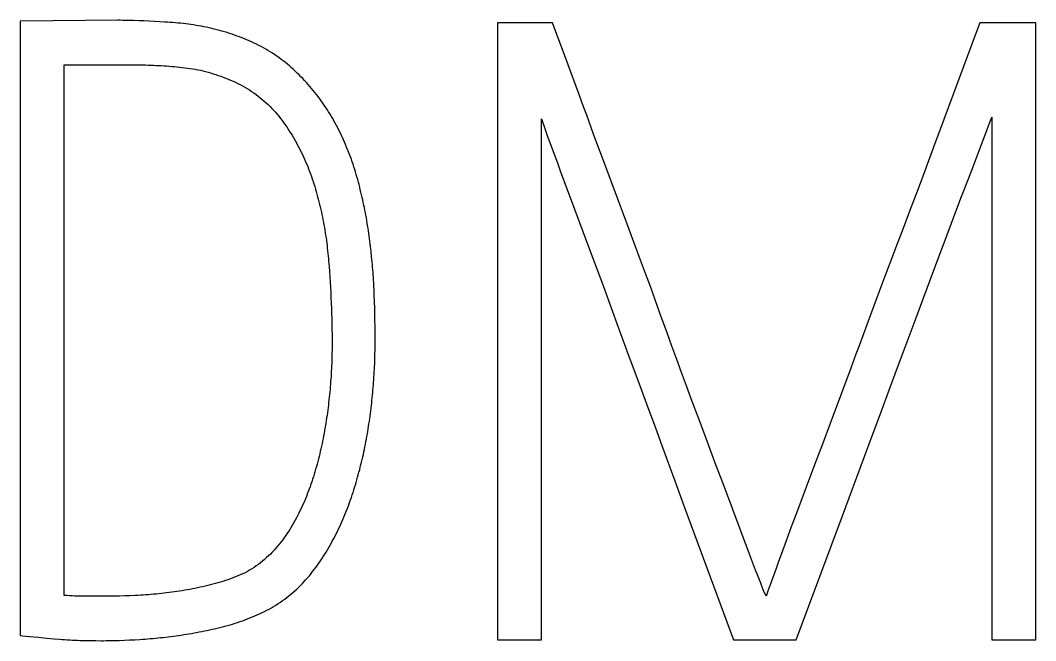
# Model space of a CAD drawing. Extents: x 0 to 420, y 0 to 297.
# Drawn here: x 133.019 to 136.309, y 193.34 to 195.351 of the extents above; entities that cross this region are included whole.
import ezdxf

# ---------------------------------------------------------------- set-up
doc = ezdxf.new("R2010")
doc.units = 0
doc.header["$LTSCALE"] = 23.1
doc.layers.add('10500_FRONT_LABELING', color=7, linetype='CONTINUOUS')

msp = doc.modelspace()

# ---------------------------------------------------------------- linework, layer by layer
at = {"layer": '10500_FRONT_LABELING', "color": 7, "linetype": 'CONTINUOUS'}
for p, q in [((133.0194, 195.3479), (133.0194, 193.3562)), ((133.386, 195.3499), (133.369, 195.3504)), ((133.403, 195.3494), (133.386, 195.3499)), ((133.42, 195.3487), (133.403, 195.3494)), ((133.437, 195.348), (133.42, 195.3487)), ((133.454, 195.3472), (133.437, 195.348)), ((133.471, 195.3462), (133.454, 195.3472)), ((134.5653, 195.3424), (134.5653, 193.3424)), ((134.7439, 195.3424), (134.5653, 195.3424)), ((134.7836, 195.2355), (134.7439, 195.3424)), ((136.1281, 195.3424), (136.1198, 195.32)), ((136.3095, 195.3424), (136.1281, 195.3424)), ((136.3095, 193.3424), (136.3095, 195.3424)), ((136.1198, 195.32), (136.0119, 195.0287)), ((133.1617, 193.4866), (133.1617, 195.2064)), ((136.1671, 195.0372), (136.1671, 193.3424)), ((134.7077, 193.3424), (134.7077, 195.0317)), ((136.0119, 195.0287), (135.9786, 194.9391)), ((134.9098, 194.8933), (134.8782, 194.9788)), ((135.9786, 194.9391), (135.9535, 194.8719)), ((134.9335, 194.8292), (134.9098, 194.8933)), ((135.9535, 194.8719), (135.9284, 194.8048)), ((134.9574, 194.7651), (134.9335, 194.8292)), ((134.7914, 194.8024), (134.8661, 194.6023)), ((135.9284, 194.8048), (135.9032, 194.7377)), ((136.0477, 194.7218), (136.0694, 194.7791)), ((134.9734, 194.7224), (134.9574, 194.7651)), ((135.0294, 194.5729), (134.9734, 194.7224)), ((135.9032, 194.7377), (135.8779, 194.6706)), ((136.0261, 194.6643), (136.0477, 194.7218)), ((135.983, 194.5495), (136.0261, 194.6643)), ((134.156, 194.6012), (134.1541, 194.618)), ((134.1578, 194.5844), (134.156, 194.6012)), ((134.8661, 194.6023), (134.8874, 194.5451)), ((134.0184, 194.5698), (134.0198, 194.5529)), ((134.0198, 194.5529), (134.0211, 194.536)), ((134.8874, 194.5451), (134.9086, 194.4878)), ((135.0453, 194.5302), (135.0294, 194.5729)), ((135.9186, 194.3771), (135.983, 194.5495)), ((134.0211, 194.536), (134.0222, 194.519)), ((134.0222, 194.519), (134.0233, 194.5021)), ((135.061, 194.4874), (135.0453, 194.5302)), ((134.0233, 194.5021), (134.0243, 194.4852)), ((134.0243, 194.4852), (134.0252, 194.4682)), ((134.1657, 194.4745), (134.1649, 194.4914)), ((134.9086, 194.4878), (134.9296, 194.4306)), ((135.0767, 194.4446), (135.061, 194.4874)), ((135.8103, 194.4918), (135.7851, 194.4247)), ((134.0252, 194.4682), (134.026, 194.4513)), ((134.026, 194.4513), (134.0267, 194.4343)), ((134.1663, 194.4575), (134.1657, 194.4745)), ((134.1669, 194.4405), (134.1663, 194.4575)), ((134.0267, 194.4343), (134.0274, 194.4173)), ((134.0274, 194.4173), (134.028, 194.4004)), ((134.1676, 194.415), (134.1669, 194.4405)), ((134.1683, 194.3809), (134.1676, 194.415)), ((135.7851, 194.4247), (135.735, 194.2904)), ((134.028, 194.4004), (134.0285, 194.3834)), ((134.0285, 194.3834), (134.0289, 194.3664)), ((134.1687, 194.3554), (134.1683, 194.3809)), ((134.0289, 194.3664), (134.0293, 194.3494)), ((134.0293, 194.3494), (134.0295, 194.3323)), ((134.169, 194.3384), (134.1687, 194.3554)), ((135.8864, 194.2909), (135.9186, 194.3771)), ((134.0295, 194.3323), (134.0296, 194.3153)), ((134.0296, 194.3153), (134.0295, 194.2983)), ((134.1691, 194.3213), (134.169, 194.3384)), ((135.1307, 194.2945), (135.1152, 194.3373)), ((135.1463, 194.2516), (135.1307, 194.2945)), ((135.865, 194.2334), (135.8864, 194.2909)), ((134.9925, 194.2586), (135.0136, 194.2014)), ((135.162, 194.2088), (135.1463, 194.2516)), ((135.71, 194.2232), (135.6433, 194.0441)), ((135.8437, 194.1759), (135.865, 194.2334)), ((135.1778, 194.1661), (135.162, 194.2088)), ((135.1936, 194.1233), (135.1778, 194.1661)), ((135.8013, 194.0608), (135.8437, 194.1759)), ((135.2175, 194.0592), (135.1936, 194.1233)), ((135.2414, 193.9951), (135.2175, 194.0592)), ((135.7799, 194.0033), (135.8013, 194.0608)), ((135.0774, 194.0297), (135.0984, 193.9725)), ((135.6433, 194.0441), (135.6182, 193.9769)), ((135.2734, 193.9097), (135.2414, 193.9951)), ((135.7047, 193.8023), (135.7799, 194.0033)), ((135.6182, 193.9769), (135.5931, 193.9098)), ((135.2974, 193.8457), (135.2734, 193.9097)), ((135.3859, 193.6111), (135.2974, 193.8457)), ((135.6832, 193.7448), (135.7047, 193.8023)), ((135.1717, 193.7718), (135.33, 193.3424)), ((135.5342, 193.7532), (135.5175, 193.7085)), ((135.5337, 193.3424), (135.6832, 193.7448)), ((135.5175, 193.7085), (135.5009, 193.6636)), ((135.5009, 193.6636), (135.4844, 193.6188)), ((135.402, 193.5685), (135.3859, 193.6111)), ((133.2896, 193.4838), (133.2299, 193.4838)), ((133.3066, 193.4839), (133.2896, 193.4838)), ((133.3237, 193.484), (133.3066, 193.4839)), ((133.3748, 193.4854), (133.3578, 193.4848)), ((133.3919, 193.4861), (133.3748, 193.4854)), ((133.0194, 193.3562), (133.0363, 193.3546)), ((133.0363, 193.3546), (133.0785, 193.3505)), ((133.0785, 193.3505), (133.1039, 193.3482)), ((133.1039, 193.3482), (133.1292, 193.3459)), ((133.1292, 193.3459), (133.1461, 193.3445)), ((133.2304, 193.3402), (133.2473, 193.3399)), ((133.2473, 193.3399), (133.2641, 193.3397)), ((133.2641, 193.3397), (133.2809, 193.3396)), ((133.3565, 193.3411), (133.3733, 193.3419)), ((133.3733, 193.3419), (133.3901, 193.3428)), ((133.3901, 193.3428), (133.4069, 193.3438)), ((134.5653, 193.3424), (134.7077, 193.3424)), ((135.33, 193.3424), (135.5337, 193.3424)), ((136.1671, 193.3424), (136.3095, 193.3424))]:
    msp.add_line(p, q, dxfattribs=at)
for points in [[(133.369, 195.3504), (133.3605, 195.3505), (133.3519, 195.3506), (133.3434, 195.3507), (133.3349, 195.3507), (133.0194, 195.3479)], [(134.1541, 194.618), (134.1531, 194.6264), (134.1521, 194.6348), (134.151, 194.6432), (134.1498, 194.6516), (134.1487, 194.66), (134.1474, 194.6684), (134.1462, 194.6768), (134.1448, 194.6851), (134.1435, 194.6935), (134.1421, 194.7018), (134.1406, 194.7102), (134.139, 194.7185), (134.1375, 194.7268), (134.1358, 194.7352), (134.1341, 194.7435), (134.1324, 194.7518), (134.1306, 194.7601), (134.1288, 194.7684), (134.1269, 194.7767), (134.125, 194.785), (134.123, 194.7933), (134.121, 194.8016), (134.119, 194.8098), (134.1169, 194.8181), (134.1147, 194.8264), (134.1125, 194.8346), (134.1102, 194.8429), (134.1078, 194.8511), (134.1054, 194.8593), (134.1029, 194.8675), (134.1003, 194.8757), (134.0976, 194.8839), (134.0949, 194.892), (134.0921, 194.9001), (134.0891, 194.9082), (134.0862, 194.9162), (134.0831, 194.9242), (134.0799, 194.9321), (134.0767, 194.94), (134.0734, 194.9479), (134.07, 194.9557), (134.0665, 194.9635), (134.063, 194.9713), (134.0593, 194.979), (134.0556, 194.9867), (134.0518, 194.9943), (134.048, 195.0019), (134.044, 195.0095), (134.04, 195.017), (134.0358, 195.0245), (134.0316, 195.0319), (134.0273, 195.0393), (134.0229, 195.0466), (134.0184, 195.0539), (134.0139, 195.0612), (134.0092, 195.0684), (134.0044, 195.0756), (133.9995, 195.0826), (133.9945, 195.0897), (133.9895, 195.0966), (133.9843, 195.1034), (133.9791, 195.1102), (133.9738, 195.1169), (133.9684, 195.1235), (133.963, 195.13), (133.9575, 195.1365), (133.9518, 195.1429), (133.9462, 195.1492), (133.9404, 195.1554), (133.9346, 195.1616), (133.9287, 195.1677), (133.9227, 195.1738), (133.9166, 195.1797), (133.9105, 195.1856), (133.9043, 195.1913), (133.8979, 195.197), (133.8915, 195.2026), (133.885, 195.2081), (133.8783, 195.2135), (133.8716, 195.2188), (133.8648, 195.224), (133.8579, 195.2291), (133.8508, 195.2341), (133.8437, 195.239), (133.8365, 195.2437), (133.8292, 195.2483), (133.8219, 195.2528), (133.8145, 195.2571), (133.807, 195.2613), (133.7995, 195.2654), (133.7919, 195.2693), (133.7843, 195.2732), (133.7767, 195.2769), (133.7689, 195.2805), (133.7612, 195.284), (133.7534, 195.2873), (133.7455, 195.2906), (133.7376, 195.2938), (133.7296, 195.2968), (133.7216, 195.2998), (133.7136, 195.3027), (133.7055, 195.3055), (133.6974, 195.3082), (133.6892, 195.3108), (133.681, 195.3133), (133.6728, 195.3158), (133.6645, 195.3181), (133.6562, 195.3203), (133.6479, 195.3224), (133.6395, 195.3245), (133.6312, 195.3264), (133.6228, 195.3282), (133.6144, 195.3298), (133.6061, 195.3314), (133.5977, 195.3329), (133.5893, 195.3343), (133.5809, 195.3356), (133.5724, 195.3368), (133.564, 195.3379), (133.5556, 195.339), (133.5471, 195.34), (133.5387, 195.3409), (133.5302, 195.3417), (133.5218, 195.3425), (133.5133, 195.3432), (133.5049, 195.3439), (133.4964, 195.3445), (133.4879, 195.3451), (133.471, 195.3462)], [(134.8782, 194.9788), (134.8624, 195.0216), (134.8546, 195.043), (134.8467, 195.0644), (134.8388, 195.0858), (134.8309, 195.1072), (134.7836, 195.2355)], [(133.1617, 195.2064), (133.3907, 195.2064), (133.3993, 195.2063), (133.4078, 195.2062), (133.4163, 195.2061), (133.4249, 195.2059), (133.4334, 195.2056), (133.4419, 195.2053), (133.4505, 195.205), (133.459, 195.2046), (133.4675, 195.2042), (133.476, 195.2037), (133.4845, 195.2032), (133.493, 195.2026), (133.5015, 195.202), (133.51, 195.2013), (133.5185, 195.2006), (133.5269, 195.1998), (133.5354, 195.199), (133.5439, 195.198), (133.5523, 195.197), (133.5608, 195.1959), (133.5692, 195.1947), (133.5776, 195.1933), (133.586, 195.1919), (133.5944, 195.1903), (133.6028, 195.1886), (133.6111, 195.1867), (133.6195, 195.1847), (133.6278, 195.1825), (133.6361, 195.1802), (133.6444, 195.1777), (133.6526, 195.1751), (133.6608, 195.1723), (133.6689, 195.1695), (133.677, 195.1665), (133.685, 195.1635), (133.693, 195.1603), (133.7009, 195.1569), (133.7087, 195.1534), (133.7165, 195.1498), (133.7242, 195.1461), (133.7318, 195.1422), (133.7394, 195.1381), (133.7469, 195.1339), (133.7543, 195.1296), (133.7617, 195.125), (133.7689, 195.1203), (133.7761, 195.1154), (133.7832, 195.1104), (133.7901, 195.1053), (133.7968, 195.0999), (133.8034, 195.0945), (133.8099, 195.0889), (133.8163, 195.0832), (133.8225, 195.0773), (133.8285, 195.0713), (133.8345, 195.0652), (133.8403, 195.0589), (133.8459, 195.0526), (133.8515, 195.0461), (133.857, 195.0395), (133.8623, 195.0328), (133.8675, 195.0259), (133.8727, 195.019), (133.8777, 195.012), (133.8826, 195.0049), (133.8874, 194.9977), (133.892, 194.9905), (133.8966, 194.9832), (133.9011, 194.9759), (133.9055, 194.9686), (133.9097, 194.9611), (133.9139, 194.9537), (133.918, 194.9462), (133.922, 194.9387), (133.9259, 194.9311), (133.9297, 194.9234), (133.9334, 194.9157), (133.937, 194.908), (133.9405, 194.9002), (133.9439, 194.8924), (133.9473, 194.8846), (133.9505, 194.8766), (133.9536, 194.8687), (133.9567, 194.8607), (133.9596, 194.8527), (133.9625, 194.8446), (133.9653, 194.8365), (133.968, 194.8283), (133.9706, 194.8201), (133.9732, 194.8119), (133.9757, 194.8037), (133.9781, 194.7954), (133.9804, 194.7871), (133.9827, 194.7789), (133.9849, 194.7706), (133.987, 194.7623), (133.9891, 194.754), (133.9911, 194.7457), (133.993, 194.7374), (133.9949, 194.7291), (133.9967, 194.7208), (133.9984, 194.7124), (134.0001, 194.7041), (134.0017, 194.6957), (134.0032, 194.6874), (134.0047, 194.679), (134.0061, 194.6707), (134.0074, 194.6623), (134.0087, 194.6539), (134.0099, 194.6455), (134.0111, 194.6371), (134.0122, 194.6287), (134.0132, 194.6203), (134.0142, 194.6119), (134.0151, 194.6035), (134.016, 194.5951), (134.0168, 194.5866), (134.0176, 194.5782), (134.0184, 194.5698)], [(136.1241, 194.9224), (136.135, 194.951), (136.1458, 194.9797), (136.1565, 195.0085), (136.1671, 195.0372)], [(134.7077, 195.0317), (134.7178, 195.0029), (134.7281, 194.9742), (134.7385, 194.9455), (134.749, 194.9168), (134.7595, 194.8882), (134.7701, 194.8596), (134.7914, 194.8024)], [(136.0694, 194.7791), (136.0912, 194.8364), (136.1022, 194.8651), (136.1241, 194.9224)], [(135.8779, 194.6706), (135.861, 194.6259), (135.8103, 194.4918)], [(134.1649, 194.4914), (134.1645, 194.4999), (134.164, 194.5084), (134.1634, 194.5168), (134.1629, 194.5253), (134.1623, 194.5337), (134.1616, 194.5422), (134.1609, 194.5506), (134.1602, 194.5591), (134.1594, 194.5675), (134.1578, 194.5844)], [(135.1152, 194.3373), (135.0921, 194.4017), (135.0767, 194.4446)], [(134.9296, 194.4306), (134.961, 194.3446), (134.9925, 194.2586)], [(134.1659, 194.2026), (134.1663, 194.211), (134.1668, 194.2195), (134.1672, 194.228), (134.1676, 194.2364), (134.1679, 194.2449), (134.1682, 194.2534), (134.1684, 194.2618), (134.1686, 194.2703), (134.1688, 194.2788), (134.1689, 194.2873), (134.169, 194.2958), (134.1691, 194.3043), (134.1691, 194.3213)], [(134.0295, 194.2983), (134.0294, 194.2812), (134.0292, 194.2727), (134.0291, 194.2642), (134.0289, 194.2557), (134.0286, 194.2472), (134.0283, 194.2387), (134.028, 194.2302), (134.0276, 194.2218), (134.0271, 194.2133), (134.0267, 194.2048), (134.0261, 194.1964), (134.0256, 194.1879), (134.025, 194.1795), (134.0243, 194.171), (134.0236, 194.1626), (134.0229, 194.1542), (134.0221, 194.1457), (134.0213, 194.1373), (134.0204, 194.1289), (134.0195, 194.1205), (134.0185, 194.1121), (134.0176, 194.1037), (134.0165, 194.0953), (134.0154, 194.0869), (134.0143, 194.0785), (134.0132, 194.0701), (134.0119, 194.0617), (134.0107, 194.0534), (134.0094, 194.045), (134.008, 194.0367), (134.0066, 194.0283), (134.0052, 194.02), (134.0037, 194.0116), (134.0021, 194.0033), (134.0005, 193.995), (133.9988, 193.9867), (133.9971, 193.9784), (133.9953, 193.9701), (133.9934, 193.9618), (133.9915, 193.9535), (133.9895, 193.9452), (133.9875, 193.9369), (133.9854, 193.9287), (133.9833, 193.9204), (133.981, 193.9122), (133.9788, 193.9039)], [(135.735, 194.2904), (135.7267, 194.268), (135.71, 194.2232)], [(133.4069, 193.3438), (133.4152, 193.3444), (133.4236, 193.345), (133.432, 193.3456), (133.4404, 193.3463), (133.4488, 193.3471), (133.4571, 193.3478), (133.4655, 193.3486), (133.4739, 193.3495), (133.4822, 193.3504), (133.4906, 193.3514), (133.499, 193.3523), (133.5073, 193.3534), (133.5157, 193.3545), (133.524, 193.3556), (133.5324, 193.3567), (133.5407, 193.358), (133.5491, 193.3592), (133.5574, 193.3605), (133.5658, 193.3619), (133.5741, 193.3633), (133.5824, 193.3648), (133.5908, 193.3663), (133.5991, 193.3679), (133.6074, 193.3695), (133.6158, 193.3712), (133.6241, 193.3729), (133.6324, 193.3747), (133.6407, 193.3765), (133.649, 193.3784), (133.6574, 193.3803), (133.6657, 193.3823), (133.674, 193.3844), (133.6823, 193.3865), (133.6906, 193.3888), (133.6989, 193.3911), (133.7071, 193.3935), (133.7153, 193.3961), (133.7235, 193.3987), (133.7316, 193.4014), (133.7397, 193.4042), (133.7477, 193.4072), (133.7557, 193.4102), (133.7636, 193.4133), (133.7715, 193.4166), (133.7793, 193.4199), (133.7871, 193.4234), (133.7949, 193.4269), (133.8026, 193.4306), (133.8103, 193.4344), (133.8179, 193.4382), (133.8254, 193.4423), (133.8329, 193.4464), (133.8403, 193.4507), (133.8477, 193.4552), (133.855, 193.4598), (133.8622, 193.4645), (133.8693, 193.4694), (133.8762, 193.4744), (133.8831, 193.4796), (133.8898, 193.4848), (133.8964, 193.4902), (133.9028, 193.4957), (133.9092, 193.5014), (133.9154, 193.5071), (133.9215, 193.513), (133.9275, 193.519), (133.9334, 193.525), (133.9392, 193.5312), (133.9449, 193.5375), (133.9504, 193.5439), (133.9559, 193.5504), (133.9613, 193.557), (133.9666, 193.5637), (133.9718, 193.5704), (133.9769, 193.5773), (133.9819, 193.5842), (133.9868, 193.5912), (133.9917, 193.5983), (133.9964, 193.6054), (134.0011, 193.6126), (134.0057, 193.6198), (134.0102, 193.6271), (134.0146, 193.6344), (134.0189, 193.6417), (134.0231, 193.6491), (134.0273, 193.6565), (134.0314, 193.6639), (134.0354, 193.6714), (134.0393, 193.6789), (134.0432, 193.6865), (134.047, 193.6941), (134.0507, 193.7017), (134.0543, 193.7094), (134.0578, 193.7171), (134.0613, 193.7248), (134.0647, 193.7326), (134.068, 193.7404), (134.0712, 193.7482), (134.0744, 193.7561), (134.0775, 193.764), (134.0805, 193.7719), (134.0835, 193.7799), (134.0864, 193.7879), (134.0892, 193.7959), (134.092, 193.804), (134.0948, 193.8121), (134.0974, 193.8202), (134.1, 193.8283), (134.1026, 193.8365), (134.1051, 193.8447), (134.1075, 193.8528), (134.1099, 193.861), (134.1123, 193.8692), (134.1146, 193.8774), (134.1168, 193.8857), (134.119, 193.8939), (134.1211, 193.9021), (134.1232, 193.9104), (134.1252, 193.9186), (134.1271, 193.9268), (134.129, 193.9351), (134.1309, 193.9434), (134.1327, 193.9516), (134.1345, 193.9599), (134.1361, 193.9682), (134.1378, 193.9765), (134.1394, 193.9848), (134.1409, 193.9931), (134.1424, 194.0014), (134.1439, 194.0097), (134.1453, 194.0181), (134.1466, 194.0264), (134.1479, 194.0347), (134.1492, 194.0431), (134.1504, 194.0514), (134.1516, 194.0598), (134.1527, 194.0681), (134.1538, 194.0765), (134.1549, 194.0849), (134.1559, 194.0933), (134.1569, 194.1016), (134.1579, 194.11), (134.1588, 194.1184), (134.1597, 194.1268), (134.1605, 194.1352), (134.1613, 194.1436), (134.1621, 194.152), (134.1628, 194.1604), (134.1635, 194.1689), (134.1641, 194.1773), (134.1647, 194.1857), (134.1653, 194.1942), (134.1659, 194.2026)], [(135.0136, 194.2014), (135.0242, 194.1727), (135.0562, 194.087)], [(135.0562, 194.087), (135.0668, 194.0584), (135.0774, 194.0297)], [(135.0984, 193.9725), (135.1403, 193.8578), (135.1717, 193.7718)], [(133.9788, 193.9039), (133.9764, 193.8957), (133.974, 193.8875), (133.9716, 193.8793), (133.9691, 193.8712), (133.9665, 193.8631), (133.9638, 193.855), (133.9611, 193.8469), (133.9583, 193.8388), (133.9554, 193.8308), (133.9524, 193.8228), (133.9494, 193.8149), (133.9463, 193.807), (133.9431, 193.7991), (133.9397, 193.7912), (133.9363, 193.7834), (133.9329, 193.7756), (133.9293, 193.7679), (133.9256, 193.7602), (133.9218, 193.7525), (133.9179, 193.7449), (133.9139, 193.7374), (133.9098, 193.7298), (133.9056, 193.7224), (133.9013, 193.715), (133.8969, 193.7077), (133.8924, 193.7005), (133.8879, 193.6934), (133.8832, 193.6863), (133.8784, 193.6793), (133.8735, 193.6724), (133.8685, 193.6656), (133.8634, 193.6589), (133.8581, 193.6522), (133.8527, 193.6457), (133.8472, 193.6393), (133.8416, 193.6329), (133.8358, 193.6267), (133.8298, 193.6206), (133.8237, 193.6146), (133.8174, 193.6088), (133.811, 193.6031), (133.8044, 193.5975), (133.7976, 193.5921), (133.7908, 193.587), (133.7839, 193.582), (133.7769, 193.5772), (133.7697, 193.5726), (133.7625, 193.5682), (133.7551, 193.564), (133.7476, 193.56), (133.74, 193.5563), (133.7322, 193.5528), (133.7244, 193.5494), (133.7164, 193.5463), (133.7084, 193.5433), (133.7003, 193.5403), (133.6922, 193.5374), (133.6841, 193.5347), (133.676, 193.532), (133.6678, 193.5294), (133.6596, 193.527), (133.6514, 193.5247), (133.6432, 193.5224), (133.635, 193.5203), (133.6267, 193.5183), (133.6185, 193.5163), (133.6102, 193.5144), (133.6019, 193.5126), (133.5937, 193.5108), (133.5854, 193.5091), (133.577, 193.5075), (133.5687, 193.5059), (133.5604, 193.5044), (133.5521, 193.5029), (133.5437, 193.5015), (133.5354, 193.5002), (133.527, 193.4989), (133.5186, 193.4977), (133.5102, 193.4965), (133.5018, 193.4954), (133.4934, 193.4943), (133.485, 193.4933), (133.4766, 193.4924), (133.4682, 193.4915), (133.4597, 193.4907), (133.4513, 193.4899), (133.4428, 193.4892), (133.4343, 193.4885), (133.4259, 193.4879), (133.4174, 193.4874), (133.4089, 193.4869), (133.4004, 193.4865), (133.3919, 193.4861)], [(135.5931, 193.9098), (135.5594, 193.8203), (135.5342, 193.7532)], [(135.4844, 193.6188), (135.4762, 193.5963), (135.4681, 193.5739), (135.4519, 193.5289)], [(135.436, 193.4838), (135.4269, 193.5048), (135.4184, 193.5259), (135.4102, 193.5472), (135.402, 193.5685)], [(135.4519, 193.5289), (135.4439, 193.5064), (135.436, 193.4838)], [(133.2299, 193.4838), (133.2214, 193.4838), (133.2128, 193.4839), (133.2043, 193.484), (133.1958, 193.4843), (133.1873, 193.4846), (133.1787, 193.4851), (133.1702, 193.4858), (133.1617, 193.4866)], [(133.3578, 193.4848), (133.3407, 193.4844), (133.3322, 193.4842), (133.3237, 193.484)], [(133.1461, 193.3445), (133.1546, 193.3438), (133.163, 193.3432), (133.1714, 193.3427), (133.1799, 193.3422), (133.1883, 193.3417), (133.1967, 193.3413), (133.2052, 193.341), (133.2136, 193.3407), (133.2304, 193.3402)], [(133.2809, 193.3396), (133.2893, 193.3396), (133.2977, 193.3397), (133.3061, 193.3397), (133.3145, 193.3399), (133.3229, 193.3401), (133.3313, 193.3403), (133.3397, 193.3405), (133.3565, 193.3411)]]:
    msp.add_lwpolyline(points, dxfattribs=at)

doc.saveas('drawing.dxf')
